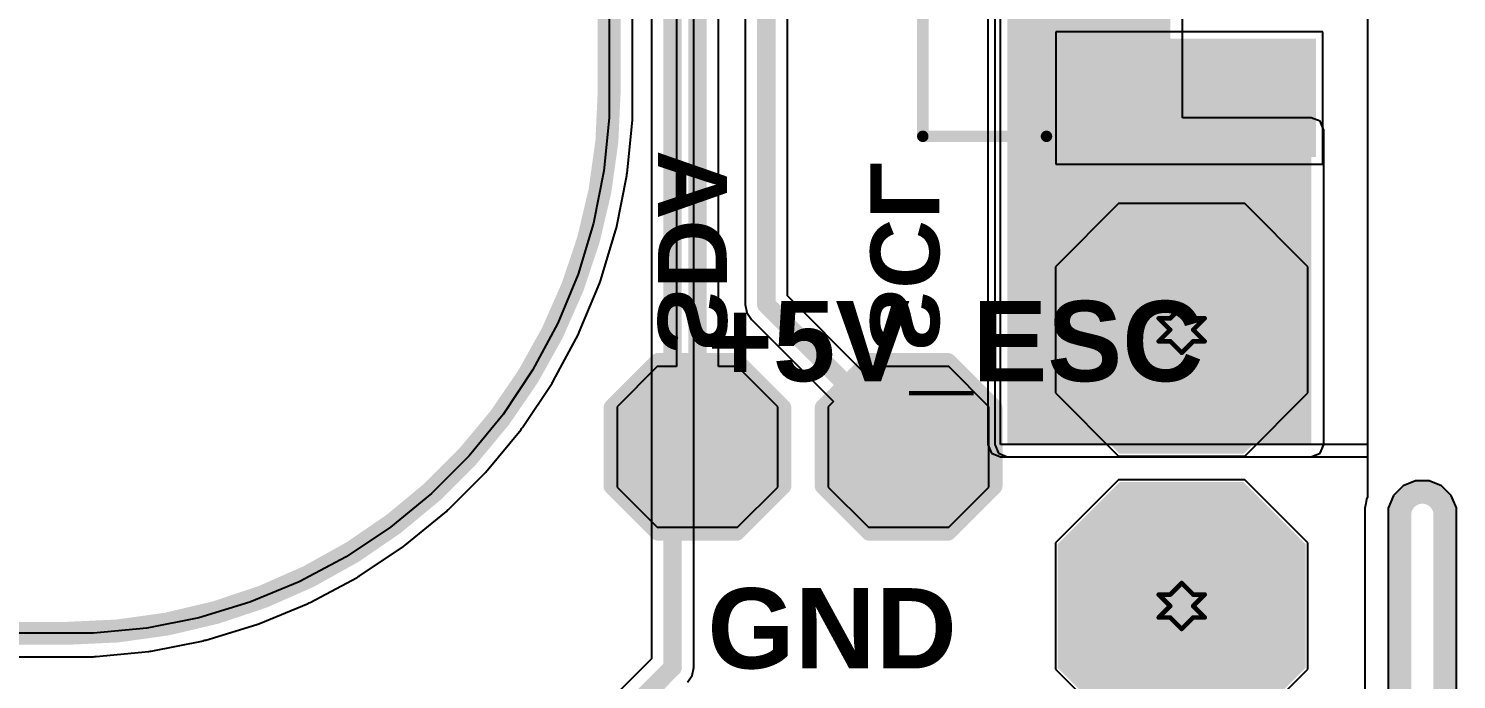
# Model space of a CAD drawing. Header units: inches. Extents: x -22 to 5433, y -13 to 5447.
# Drawn here: x 52.13 to 67.94, y 3.5 to 10.7 of the extents above; entities that cross this region are included whole.
import ezdxf

# ---------------------------------------------------------------- set-up
doc = ezdxf.new("R2010")
doc.units = ezdxf.units.IN
for name, color, linetype in [('Board_outline', 216, 'Continuous'), ('Bottom Layer', 5, 'Continuous'), ('Bottom Overlay', 54, 'Continuous'), ('Bottom Paste', 16, 'Continuous'), ('Bottom Solder', 6, 'Continuous'), ('Dimensions', 6, 'Continuous'), ('Drill Drawing', 1, 'Continuous'), ('Ground', 16, 'Continuous'), ('Multi-Layer', 9, 'Continuous'), ('Pad Holes', 156, 'Continuous'), ('Power', 76, 'Continuous'), ('Top Layer', 1, 'Continuous'), ('Top Overlay', 2, 'Continuous'), ('Top Solder', 216, 'Continuous')]:
    doc.layers.add(name, color=color, linetype=linetype)
doc.styles.add('Arial_Bold', font='', dxfattribs={"height": 0.2})
doc.styles.get('Arial_Bold').set_extended_font_data('Arial', bold=True)

msp = doc.modelspace()

# ---------------------------------------------------------------- hatches: boundary and pattern name
at = {"layer": 'Bottom Layer'}
for points in [[(66.331, 10.537), (66.331, 9.327), (63.631, 9.327), (63.631, 10.537)], [(64.262, 6.096), (65.532, 6.096), (66.167, 6.731), (66.167, 8.001), (65.532, 8.636), (64.262, 8.636), (63.627, 8.001), (63.627, 6.731)], [(60.3, 5.69), (60.3, 6.452), (59.919, 6.833), (59.157, 6.833), (58.776, 6.452), (58.776, 5.69), (59.157, 5.309), (59.919, 5.309)], [(61.112, 6.452), (61.112, 5.69), (61.493, 5.309), (62.255, 5.309), (62.636, 5.69), (62.636, 6.452), (62.255, 6.833), (61.493, 6.833)], [(64.262, 3.039), (65.532, 3.039), (66.167, 3.674), (66.167, 4.944), (65.532, 5.579), (64.262, 5.579), (63.627, 4.944), (63.627, 3.674)]]:
    msp.add_hatch(color=5, dxfattribs=at).paths.add_polyline_path(points)
at = {"layer": 'Bottom Paste'}
for points in [[(66.331, 10.537), (66.331, 9.327), (63.631, 9.327), (63.631, 10.537)], [(60.3, 5.69), (60.3, 6.452), (59.919, 6.833), (59.157, 6.833), (58.776, 6.452), (58.776, 5.69), (59.157, 5.309), (59.919, 5.309)], [(61.112, 6.452), (61.112, 5.69), (61.493, 5.309), (62.255, 5.309), (62.636, 5.69), (62.636, 6.452), (62.255, 6.833), (61.493, 6.833)]]:
    msp.add_hatch(color=16, dxfattribs=at).paths.add_polyline_path(points)
at = {"layer": 'Bottom Solder'}
for points in [[(66.382, 10.587), (66.382, 9.277), (63.581, 9.277), (63.581, 10.587)], [(64.211, 5.994), (65.583, 5.994), (66.269, 6.68), (66.269, 8.052), (65.583, 8.738), (64.211, 8.738), (63.525, 8.052), (63.525, 6.68)], [(60.401, 5.639), (60.401, 6.502), (59.969, 6.934), (59.106, 6.934), (58.674, 6.502), (58.674, 5.639), (59.106, 5.207), (59.969, 5.207)], [(61.011, 6.502), (61.011, 5.639), (61.443, 5.207), (62.306, 5.207), (62.738, 5.639), (62.738, 6.502), (62.306, 6.934), (61.443, 6.934)], [(64.211, 2.938), (65.583, 2.938), (66.269, 3.623), (66.269, 4.995), (65.583, 5.681), (64.211, 5.681), (63.525, 4.995), (63.525, 3.623)]]:
    msp.add_hatch(color=6, dxfattribs=at).paths.add_polyline_path(points)
at = {"layer": 'Ground'}
for points in [[(64.262, 6.096), (65.532, 6.096), (66.167, 6.731), (66.167, 8.001), (65.532, 8.636), (64.262, 8.636), (63.627, 8.001), (63.627, 6.731)], [(64.262, 3.039), (65.532, 3.039), (66.167, 3.674), (66.167, 4.944), (65.532, 5.579), (64.262, 5.579), (63.627, 4.944), (63.627, 3.674)]]:
    msp.add_hatch(color=16, dxfattribs=at).paths.add_polyline_path(points)
at = {"layer": 'Multi-Layer'}
for points in [[(64.262, 6.096), (65.532, 6.096), (66.167, 6.731), (66.167, 8.001), (65.532, 8.636), (64.262, 8.636), (63.627, 8.001), (63.627, 6.731)], [(64.262, 3.039), (65.532, 3.039), (66.167, 3.674), (66.167, 4.944), (65.532, 5.579), (64.262, 5.579), (63.627, 4.944), (63.627, 3.674)]]:
    msp.add_hatch(color=9, dxfattribs=at).paths.add_polyline_path(points)
at = {"layer": 'Pad Holes'}
h = msp.add_hatch(color=7, dxfattribs=at)
edge = h.paths.add_edge_path()
edge.add_arc((64.897, 7.366), 0.508, 0, 360)
h = msp.add_hatch(color=7, dxfattribs=at)
edge = h.paths.add_edge_path()
edge.add_arc((64.897, 4.309), 0.508, 0, 360)
at = {"layer": 'Power'}
for points in [[(64.262, 6.096), (65.532, 6.096), (66.167, 6.731), (66.167, 8.001), (65.532, 8.636), (64.262, 8.636), (63.627, 8.001), (63.627, 6.731)], [(64.262, 3.039), (65.532, 3.039), (66.167, 3.674), (66.167, 4.944), (65.532, 5.579), (64.262, 5.579), (63.627, 4.944), (63.627, 3.674)]]:
    msp.add_hatch(color=76, dxfattribs=at).paths.add_polyline_path(points)
at = {"layer": 'Top Layer'}
for points in [[(63.657, 21.44), (62.966, 21.44), (62.966, 6.096), (63.657, 6.096)], [(63.271, 9.125), (64.77, 9.125), (64.77, 12.177), (63.271, 12.177)], [(62.966, 6.096), (66.331, 6.096), (66.331, 9.576), (62.966, 9.576)], [(64.262, 6.096), (65.532, 6.096), (66.167, 6.731), (66.167, 8.001), (65.532, 8.636), (64.262, 8.636), (63.627, 8.001), (63.627, 6.731)], [(64.262, 3.039), (65.532, 3.039), (66.167, 3.674), (66.167, 4.944), (65.532, 5.579), (64.262, 5.579), (63.627, 4.944), (63.627, 3.674)]]:
    msp.add_hatch(color=1, dxfattribs=at).paths.add_polyline_path(points)
at = {"layer": 'Top Solder'}
for points in [[(64.211, 5.994), (65.583, 5.994), (66.269, 6.68), (66.269, 8.052), (65.583, 8.738), (64.211, 8.738), (63.525, 8.052), (63.525, 6.68)], [(64.211, 2.938), (65.583, 2.938), (66.269, 3.623), (66.269, 4.995), (65.583, 5.681), (64.211, 5.681), (63.525, 4.995), (63.525, 3.623)]]:
    msp.add_hatch(color=216, dxfattribs=at).paths.add_polyline_path(points)

# ---------------------------------------------------------------- linework, layer by layer
at = {"layer": 'Board_outline'}
for points in [[(58.561, 10.007, 0.254, 0.254, 0), (58.561, 20.983, 0.254, 0.254, 0)], [(58.561, 10.007, 0.254, 0.254, -0.414214), (52.561, 4.007, 0.254, 0.254, 0)], [(67.311, 5.318, 0.254, 0.254, -1), (67.811, 5.318, 0.254, 0.254, 0)], [(67.311, 0.318, 0.254, 0.254, 0), (67.311, 5.318, 0.254, 0.254, 0)], [(67.311, 1.958, 0.254, 0.254, 0), (67.311, 5.318, 0.254, 0.254, 0)], [(67.811, 0.318, 0.254, 0.254, 0), (67.811, 5.318, 0.254, 0.254, 0)], [(41.584, 4.007, 0.254, 0.254, 0), (52.561, 4.007, 0.254, 0.254, 0)]]:
    msp.add_lwpolyline(points, format="xyseb", dxfattribs=at)
for points in [[(58.497, 10.007, 0.127, 0.127, 1), (58.624, 10.007, 0.127, 0.127, 1)], [(58.497, 10.007, 0.127, 0.127, 1), (58.624, 10.007, 0.127, 0.127, 1)], [(67.247, 5.318, 0.127, 0.127, 1), (67.374, 5.318, 0.127, 0.127, 1)], [(67.247, 5.318, 0.127, 0.127, 1), (67.374, 5.318, 0.127, 0.127, 1)], [(67.247, 5.318, 0.127, 0.127, 1), (67.374, 5.318, 0.127, 0.127, 1)], [(67.747, 5.318, 0.127, 0.127, 1), (67.874, 5.318, 0.127, 0.127, 1)], [(67.747, 5.318, 0.127, 0.127, 1), (67.874, 5.318, 0.127, 0.127, 1)], [(52.497, 4.007, 0.127, 0.127, 1), (52.624, 4.007, 0.127, 0.127, 1)], [(52.497, 4.007, 0.127, 0.127, 1), (52.624, 4.007, 0.127, 0.127, 1)]]:
    msp.add_lwpolyline(points, format="xyseb", close=True, dxfattribs=at)
at = {"layer": 'Bottom Layer'}
for p, q in [((66.954, 34.132), (66.954, 5.517)), ((58.82, 10.007), (58.82, 15.029)), ((59.305, 13.52), (59.305, 6.96)), ((59.771, 6.96), (59.771, 12.862)), ((60.067, 12.667), (60.067, 7.645)), ((60.533, 7.742), (60.533, 12.667)), ((66.458, 10.664), (63.504, 10.664)), ((63.504, 10.664), (63.504, 9.2)), ((66.458, 9.2), (66.458, 10.664)), ((58.82, 9.712), (58.82, 10.007)), ((58.761, 9.1), (58.818, 9.686)), ((58.817, 9.699), (58.82, 9.712)), ((58.818, 9.686), (58.817, 9.699)), ((63.504, 9.2), (66.458, 9.2)), ((58.642, 8.496), (58.757, 9.075)), ((58.757, 9.087), (58.761, 9.1)), ((58.757, 9.075), (58.757, 9.087)), ((64.198, 8.763), (63.5, 8.064)), ((65.596, 8.763), (64.198, 8.763)), ((66.294, 8.064), (65.596, 8.763)), ((58.465, 7.908), (58.636, 8.472)), ((58.636, 8.472), (58.637, 8.485)), ((58.637, 8.485), (58.642, 8.496)), ((63.5, 8.064), (63.5, 6.668)), ((66.294, 6.668), (66.294, 8.064)), ((58.458, 7.896), (58.465, 7.908)), ((58.23, 7.339), (58.456, 7.884)), ((58.456, 7.884), (58.458, 7.896)), ((60.067, 7.645), (60.084, 7.556)), ((61.372, 6.902), (60.533, 7.742)), ((60.084, 7.556), (60.135, 7.481)), ((60.135, 7.481), (61.043, 6.573)), ((57.942, 6.796), (58.22, 7.316)), ((58.22, 7.316), (58.223, 7.328)), ((58.223, 7.328), (58.23, 7.339)), ((59.093, 6.96), (58.649, 6.515)), ((59.305, 6.96), (59.093, 6.96)), ((59.982, 6.96), (59.771, 6.96)), ((60.427, 6.515), (59.982, 6.96)), ((61.43, 6.96), (61.372, 6.902)), ((62.319, 6.96), (61.43, 6.96)), ((62.763, 6.515), (62.319, 6.96)), ((57.933, 6.786), (57.942, 6.796)), ((57.601, 6.284), (57.929, 6.774)), ((57.929, 6.774), (57.933, 6.786)), ((63.5, 6.668), (64.198, 5.969)), ((65.596, 5.969), (66.294, 6.668)), ((58.649, 6.515), (58.649, 5.626)), ((60.427, 5.626), (60.427, 6.515)), ((61.043, 6.573), (60.985, 6.515)), ((60.985, 6.515), (60.985, 5.626)), ((62.763, 5.626), (62.763, 6.515)), ((57.212, 5.808), (57.586, 6.264)), ((57.586, 6.264), (57.592, 6.275)), ((57.592, 6.275), (57.601, 6.284)), ((64.198, 5.969), (65.596, 5.969)), ((56.778, 5.372), (57.195, 5.789)), ((57.195, 5.789), (57.202, 5.8)), ((57.202, 5.8), (57.212, 5.808)), ((58.649, 5.626), (59.093, 5.182)), ((59.982, 5.182), (60.427, 5.626)), ((60.985, 5.626), (61.43, 5.182)), ((62.319, 5.182), (62.763, 5.626)), ((66.934, 5.444), (66.924, 5.393)), ((66.924, 5.393), (66.924, 0.243)), ((66.944, 5.492), (66.934, 5.444)), ((66.954, 5.517), (66.944, 5.492)), ((56.303, 4.981), (56.759, 5.355)), ((56.759, 5.355), (56.767, 5.365)), ((56.767, 5.365), (56.778, 5.372)), ((59.093, 5.182), (59.982, 5.182)), ((61.43, 5.182), (62.319, 5.182)), ((55.793, 4.639), (56.283, 4.966)), ((56.283, 4.966), (56.292, 4.975)), ((56.292, 4.975), (56.303, 4.981)), ((55.251, 4.348), (55.771, 4.626)), ((55.771, 4.626), (55.781, 4.634)), ((55.781, 4.634), (55.793, 4.639)), ((54.684, 4.111), (55.228, 4.337)), ((55.228, 4.337), (55.239, 4.344)), ((55.239, 4.344), (55.251, 4.348)), ((54.671, 4.109), (54.684, 4.111)), ((54.095, 3.932), (54.66, 4.103)), ((54.66, 4.103), (54.671, 4.109)), ((52.881, 3.749), (53.467, 3.807)), ((53.467, 3.807), (53.48, 3.81)), ((53.48, 3.81), (53.493, 3.81)), ((53.493, 3.81), (54.071, 3.925)), ((54.071, 3.925), (54.083, 3.93)), ((54.083, 3.93), (54.095, 3.932)), ((41.63, 3.748), (52.855, 3.748)), ((52.855, 3.748), (52.868, 3.75)), ((52.868, 3.75), (52.881, 3.749))]:
    msp.add_line(p, q, dxfattribs=at)
for points in [[(59.538, 6.071, 0.203, 0.203, 0), (59.538, 13.52, 0.203, 0.203, 0)], [(60.3, 7.645, 0.203, 0.203, 0), (60.3, 13.032, 0.203, 0.203, 0)], [(60.3, 7.645, 0.203, 0.203, 0), (61.874, 6.071, 0.203, 0.203, 0)]]:
    msp.add_lwpolyline(points, format="xyseb", dxfattribs=at)
for points in [[(60.249, 7.645, 0.102, 0.102, 1), (60.35, 7.645, 0.102, 0.102, 1)], [(60.249, 7.645, 0.102, 0.102, 1), (60.35, 7.645, 0.102, 0.102, 1)], [(59.487, 6.071, 0.102, 0.102, 1), (59.588, 6.071, 0.102, 0.102, 1)], [(61.824, 6.071, 0.102, 0.102, 1), (61.925, 6.071, 0.102, 0.102, 1)]]:
    msp.add_lwpolyline(points, format="xyseb", close=True, dxfattribs=at)
at = {"layer": 'Bottom Overlay'}
for points in [[(62.032, 9.507, 0.127, 0.127, 0), (62.032, 11.251, 0.127, 0.127, 0)], [(62.032, 9.507, 0.127, 0.127, 0), (63.4, 9.507, 0.127, 0.127, 0)], [(58.598, 6.502, 0.2, 0.2, 0), (59.106, 7.01, 0.2, 0.2, 0)], [(59.106, 7.01, 0.2, 0.2, 0), (59.969, 7.01, 0.2, 0.2, 0)], [(59.969, 7.01, 0.2, 0.2, 0), (60.477, 6.502, 0.2, 0.2, 0)], [(60.935, 6.502, 0.2, 0.2, 0), (61.443, 7.01, 0.2, 0.2, 0)], [(61.443, 7.01, 0.2, 0.2, 0), (62.306, 7.01, 0.2, 0.2, 0)], [(62.306, 7.01, 0.2, 0.2, 0), (62.814, 6.502, 0.2, 0.2, 0)], [(58.598, 5.639, 0.2, 0.2, 0), (58.598, 6.502, 0.2, 0.2, 0)], [(60.477, 5.639, 0.2, 0.2, 0), (60.477, 6.502, 0.2, 0.2, 0)], [(60.935, 5.639, 0.2, 0.2, 0), (60.935, 6.502, 0.2, 0.2, 0)], [(62.814, 5.639, 0.2, 0.2, 0), (62.814, 6.502, 0.2, 0.2, 0)], [(58.598, 5.639, 0.2, 0.2, 0), (59.106, 5.131, 0.2, 0.2, 0)], [(59.969, 5.131, 0.2, 0.2, 0), (60.477, 5.639, 0.2, 0.2, 0)], [(60.935, 5.639, 0.2, 0.2, 0), (61.443, 5.131, 0.2, 0.2, 0)], [(62.306, 5.131, 0.2, 0.2, 0), (62.814, 5.639, 0.2, 0.2, 0)], [(59.106, 5.131, 0.2, 0.2, 0), (59.969, 5.131, 0.2, 0.2, 0)], [(61.443, 5.131, 0.2, 0.2, 0), (62.306, 5.131, 0.2, 0.2, 0)]]:
    msp.add_lwpolyline(points, format="xyseb", dxfattribs=at)
for points in [[(62, 9.507, 0.0637, 0.0637, 1), (62.063, 9.507, 0.0637, 0.0637, 1)], [(62, 9.507, 0.0637, 0.0637, 1), (62.063, 9.507, 0.0637, 0.0637, 1)], [(63.369, 9.507, 0.0637, 0.0637, 1), (63.432, 9.507, 0.0637, 0.0637, 1)], [(59.056, 7.01, 0.1, 0.1, 1), (59.156, 7.01, 0.1, 0.1, 1)], [(59.056, 7.01, 0.1, 0.1, 1), (59.156, 7.01, 0.1, 0.1, 1)], [(59.919, 7.01, 0.1, 0.1, 1), (60.019, 7.01, 0.1, 0.1, 1)], [(59.919, 7.01, 0.1, 0.1, 1), (60.019, 7.01, 0.1, 0.1, 1)], [(61.393, 7.01, 0.1, 0.1, 1), (61.493, 7.01, 0.1, 0.1, 1)], [(61.393, 7.01, 0.1, 0.1, 1), (61.493, 7.01, 0.1, 0.1, 1)], [(62.256, 7.01, 0.1, 0.1, 1), (62.356, 7.01, 0.1, 0.1, 1)], [(62.256, 7.01, 0.1, 0.1, 1), (62.356, 7.01, 0.1, 0.1, 1)], [(58.548, 6.502, 0.1, 0.1, 1), (58.648, 6.502, 0.1, 0.1, 1)], [(58.548, 6.502, 0.1, 0.1, 1), (58.648, 6.502, 0.1, 0.1, 1)], [(60.427, 6.502, 0.1, 0.1, 1), (60.527, 6.502, 0.1, 0.1, 1)], [(60.427, 6.502, 0.1, 0.1, 1), (60.527, 6.502, 0.1, 0.1, 1)], [(60.885, 6.502, 0.1, 0.1, 1), (60.985, 6.502, 0.1, 0.1, 1)], [(60.885, 6.502, 0.1, 0.1, 1), (60.985, 6.502, 0.1, 0.1, 1)], [(62.764, 6.502, 0.1, 0.1, 1), (62.864, 6.502, 0.1, 0.1, 1)], [(62.764, 6.502, 0.1, 0.1, 1), (62.864, 6.502, 0.1, 0.1, 1)], [(58.548, 5.639, 0.1, 0.1, 1), (58.648, 5.639, 0.1, 0.1, 1)], [(58.548, 5.639, 0.1, 0.1, 1), (58.648, 5.639, 0.1, 0.1, 1)], [(60.427, 5.639, 0.1, 0.1, 1), (60.527, 5.639, 0.1, 0.1, 1)], [(60.427, 5.639, 0.1, 0.1, 1), (60.527, 5.639, 0.1, 0.1, 1)], [(60.885, 5.639, 0.1, 0.1, 1), (60.985, 5.639, 0.1, 0.1, 1)], [(60.885, 5.639, 0.1, 0.1, 1), (60.985, 5.639, 0.1, 0.1, 1)], [(62.764, 5.639, 0.1, 0.1, 1), (62.864, 5.639, 0.1, 0.1, 1)], [(62.764, 5.639, 0.1, 0.1, 1), (62.864, 5.639, 0.1, 0.1, 1)], [(59.056, 5.131, 0.1, 0.1, 1), (59.156, 5.131, 0.1, 0.1, 1)], [(59.056, 5.131, 0.1, 0.1, 1), (59.156, 5.131, 0.1, 0.1, 1)], [(59.919, 5.131, 0.1, 0.1, 1), (60.019, 5.131, 0.1, 0.1, 1)], [(59.919, 5.131, 0.1, 0.1, 1), (60.019, 5.131, 0.1, 0.1, 1)], [(61.393, 5.131, 0.1, 0.1, 1), (61.493, 5.131, 0.1, 0.1, 1)], [(61.393, 5.131, 0.1, 0.1, 1), (61.493, 5.131, 0.1, 0.1, 1)], [(62.256, 5.131, 0.1, 0.1, 1), (62.356, 5.131, 0.1, 0.1, 1)], [(62.256, 5.131, 0.1, 0.1, 1), (62.356, 5.131, 0.1, 0.1, 1)]]:
    msp.add_lwpolyline(points, format="xyseb", close=True, dxfattribs=at)
at = {"layer": 'Dimensions'}
for p, q in [((58.561, 20.983), (58.561, 10.007)), ((58.561, 10.007), (58.561, 9.712)), ((58.561, 9.712), (58.503, 9.125)), ((58.503, 9.125), (58.388, 8.547)), ((58.388, 8.547), (58.217, 7.983)), ((58.217, 7.983), (57.991, 7.438)), ((57.991, 7.438), (57.713, 6.918)), ((57.713, 6.918), (57.386, 6.428)), ((57.386, 6.428), (57.012, 5.972)), ((57.012, 5.972), (56.595, 5.556)), ((56.595, 5.556), (56.139, 5.182)), ((56.139, 5.182), (55.649, 4.854)), ((55.649, 4.854), (55.129, 4.576)), ((55.129, 4.576), (54.584, 4.35)), ((54.584, 4.35), (54.02, 4.179)), ((54.02, 4.179), (53.442, 4.064)), ((52.561, 4.007), (41.584, 4.007)), ((52.855, 4.007), (52.561, 4.007)), ((52.561, 4.007), (52.561, 4.007)), ((53.442, 4.064), (52.855, 4.007))]:
    msp.add_line(p, q, dxfattribs=at)
at = {"layer": 'Drill Drawing'}
for points in [[(64.77, 7.493, 0.0508, 0.0508, 0), (64.897, 7.62, 0.0508, 0.0508, 0)], [(64.897, 7.62, 0.0508, 0.0508, 0), (65.024, 7.493, 0.0508, 0.0508, 0)], [(64.643, 7.493, 0.0508, 0.0508, 0), (64.77, 7.366, 0.0508, 0.0508, 0)], [(64.643, 7.493, 0.0508, 0.0508, 0), (64.77, 7.493, 0.0508, 0.0508, 0)], [(65.024, 7.493, 0.0508, 0.0508, 0), (65.151, 7.493, 0.0508, 0.0508, 0)], [(65.024, 7.366, 0.0508, 0.0508, 0), (65.151, 7.493, 0.0508, 0.0508, 0)], [(64.643, 7.239, 0.0508, 0.0508, 0), (64.77, 7.366, 0.0508, 0.0508, 0)], [(65.024, 7.366, 0.0508, 0.0508, 0), (65.151, 7.239, 0.0508, 0.0508, 0)], [(64.643, 7.239, 0.0508, 0.0508, 0), (64.77, 7.239, 0.0508, 0.0508, 0)], [(64.77, 7.239, 0.0508, 0.0508, 0), (64.897, 7.112, 0.0508, 0.0508, 0)], [(64.897, 7.112, 0.0508, 0.0508, 0), (65.024, 7.239, 0.0508, 0.0508, 0)], [(65.024, 7.239, 0.0508, 0.0508, 0), (65.151, 7.239, 0.0508, 0.0508, 0)], [(64.77, 4.436, 0.0508, 0.0508, 0), (64.897, 4.563, 0.0508, 0.0508, 0)], [(64.897, 4.563, 0.0508, 0.0508, 0), (65.024, 4.436, 0.0508, 0.0508, 0)], [(64.643, 4.436, 0.0508, 0.0508, 0), (64.77, 4.309, 0.0508, 0.0508, 0)], [(64.643, 4.436, 0.0508, 0.0508, 0), (64.77, 4.436, 0.0508, 0.0508, 0)], [(65.024, 4.436, 0.0508, 0.0508, 0), (65.151, 4.436, 0.0508, 0.0508, 0)], [(65.024, 4.309, 0.0508, 0.0508, 0), (65.151, 4.436, 0.0508, 0.0508, 0)], [(64.643, 4.182, 0.0508, 0.0508, 0), (64.77, 4.309, 0.0508, 0.0508, 0)], [(65.024, 4.309, 0.0508, 0.0508, 0), (65.151, 4.182, 0.0508, 0.0508, 0)], [(64.643, 4.182, 0.0508, 0.0508, 0), (64.77, 4.182, 0.0508, 0.0508, 0)], [(64.77, 4.182, 0.0508, 0.0508, 0), (64.897, 4.055, 0.0508, 0.0508, 0)], [(64.897, 4.055, 0.0508, 0.0508, 0), (65.024, 4.182, 0.0508, 0.0508, 0)], [(65.024, 4.182, 0.0508, 0.0508, 0), (65.151, 4.182, 0.0508, 0.0508, 0)]]:
    msp.add_lwpolyline(points, format="xyseb", dxfattribs=at)
for points in [[(64.884, 7.62, 0.0254, 0.0254, 1), (64.91, 7.62, 0.0254, 0.0254, 1)], [(64.884, 7.62, 0.0254, 0.0254, 1), (64.91, 7.62, 0.0254, 0.0254, 1)], [(64.63, 7.493, 0.0254, 0.0254, 1), (64.656, 7.493, 0.0254, 0.0254, 1)], [(64.63, 7.493, 0.0254, 0.0254, 1), (64.656, 7.493, 0.0254, 0.0254, 1)], [(64.757, 7.493, 0.0254, 0.0254, 1), (64.783, 7.493, 0.0254, 0.0254, 1)], [(64.757, 7.493, 0.0254, 0.0254, 1), (64.783, 7.493, 0.0254, 0.0254, 1)], [(65.011, 7.493, 0.0254, 0.0254, 1), (65.037, 7.493, 0.0254, 0.0254, 1)], [(65.011, 7.493, 0.0254, 0.0254, 1), (65.037, 7.493, 0.0254, 0.0254, 1)], [(65.138, 7.493, 0.0254, 0.0254, 1), (65.164, 7.493, 0.0254, 0.0254, 1)], [(65.138, 7.493, 0.0254, 0.0254, 1), (65.164, 7.493, 0.0254, 0.0254, 1)], [(64.757, 7.366, 0.0254, 0.0254, 1), (64.783, 7.366, 0.0254, 0.0254, 1)], [(64.757, 7.366, 0.0254, 0.0254, 1), (64.783, 7.366, 0.0254, 0.0254, 1)], [(65.011, 7.366, 0.0254, 0.0254, 1), (65.037, 7.366, 0.0254, 0.0254, 1)], [(65.011, 7.366, 0.0254, 0.0254, 1), (65.037, 7.366, 0.0254, 0.0254, 1)], [(64.63, 7.239, 0.0254, 0.0254, 1), (64.656, 7.239, 0.0254, 0.0254, 1)], [(64.63, 7.239, 0.0254, 0.0254, 1), (64.656, 7.239, 0.0254, 0.0254, 1)], [(64.757, 7.239, 0.0254, 0.0254, 1), (64.783, 7.239, 0.0254, 0.0254, 1)], [(64.757, 7.239, 0.0254, 0.0254, 1), (64.783, 7.239, 0.0254, 0.0254, 1)], [(64.884, 7.112, 0.0254, 0.0254, 1), (64.91, 7.112, 0.0254, 0.0254, 1)], [(64.884, 7.112, 0.0254, 0.0254, 1), (64.91, 7.112, 0.0254, 0.0254, 1)], [(65.011, 7.239, 0.0254, 0.0254, 1), (65.037, 7.239, 0.0254, 0.0254, 1)], [(65.011, 7.239, 0.0254, 0.0254, 1), (65.037, 7.239, 0.0254, 0.0254, 1)], [(65.138, 7.239, 0.0254, 0.0254, 1), (65.164, 7.239, 0.0254, 0.0254, 1)], [(65.138, 7.239, 0.0254, 0.0254, 1), (65.164, 7.239, 0.0254, 0.0254, 1)], [(64.884, 4.563, 0.0254, 0.0254, 1), (64.91, 4.563, 0.0254, 0.0254, 1)], [(64.884, 4.563, 0.0254, 0.0254, 1), (64.91, 4.563, 0.0254, 0.0254, 1)], [(64.63, 4.436, 0.0254, 0.0254, 1), (64.656, 4.436, 0.0254, 0.0254, 1)], [(64.63, 4.436, 0.0254, 0.0254, 1), (64.656, 4.436, 0.0254, 0.0254, 1)], [(64.757, 4.436, 0.0254, 0.0254, 1), (64.783, 4.436, 0.0254, 0.0254, 1)], [(64.757, 4.436, 0.0254, 0.0254, 1), (64.783, 4.436, 0.0254, 0.0254, 1)], [(65.011, 4.436, 0.0254, 0.0254, 1), (65.037, 4.436, 0.0254, 0.0254, 1)], [(65.011, 4.436, 0.0254, 0.0254, 1), (65.037, 4.436, 0.0254, 0.0254, 1)], [(65.138, 4.436, 0.0254, 0.0254, 1), (65.164, 4.436, 0.0254, 0.0254, 1)], [(65.138, 4.436, 0.0254, 0.0254, 1), (65.164, 4.436, 0.0254, 0.0254, 1)], [(64.757, 4.309, 0.0254, 0.0254, 1), (64.783, 4.309, 0.0254, 0.0254, 1)], [(64.757, 4.309, 0.0254, 0.0254, 1), (64.783, 4.309, 0.0254, 0.0254, 1)], [(65.011, 4.309, 0.0254, 0.0254, 1), (65.037, 4.309, 0.0254, 0.0254, 1)], [(65.011, 4.309, 0.0254, 0.0254, 1), (65.037, 4.309, 0.0254, 0.0254, 1)], [(64.63, 4.182, 0.0254, 0.0254, 1), (64.656, 4.182, 0.0254, 0.0254, 1)], [(64.63, 4.182, 0.0254, 0.0254, 1), (64.656, 4.182, 0.0254, 0.0254, 1)], [(64.757, 4.182, 0.0254, 0.0254, 1), (64.783, 4.182, 0.0254, 0.0254, 1)], [(64.757, 4.182, 0.0254, 0.0254, 1), (64.783, 4.182, 0.0254, 0.0254, 1)], [(65.011, 4.182, 0.0254, 0.0254, 1), (65.037, 4.182, 0.0254, 0.0254, 1)], [(65.011, 4.182, 0.0254, 0.0254, 1), (65.037, 4.182, 0.0254, 0.0254, 1)], [(65.138, 4.182, 0.0254, 0.0254, 1), (65.164, 4.182, 0.0254, 0.0254, 1)], [(65.138, 4.182, 0.0254, 0.0254, 1), (65.164, 4.182, 0.0254, 0.0254, 1)], [(64.884, 4.055, 0.0254, 0.0254, 1), (64.91, 4.055, 0.0254, 0.0254, 1)], [(64.884, 4.055, 0.0254, 0.0254, 1), (64.91, 4.055, 0.0254, 0.0254, 1)]]:
    msp.add_lwpolyline(points, format="xyseb", close=True, dxfattribs=at)
at = {"layer": 'Ground'}
for p, q in [((66.954, 34.132), (66.954, 5.517)), ((58.82, 10.007), (58.82, 20.983)), ((58.82, 9.712), (58.82, 10.007)), ((58.761, 9.1), (58.818, 9.686)), ((58.817, 9.699), (58.82, 9.712)), ((58.818, 9.686), (58.817, 9.699)), ((58.642, 8.496), (58.757, 9.075)), ((58.757, 9.087), (58.761, 9.1)), ((58.757, 9.075), (58.757, 9.087)), ((64.198, 8.763), (63.5, 8.064)), ((65.596, 8.763), (64.198, 8.763)), ((66.294, 8.064), (65.596, 8.763)), ((58.465, 7.908), (58.636, 8.472)), ((58.636, 8.472), (58.637, 8.485)), ((58.637, 8.485), (58.642, 8.496)), ((63.5, 8.064), (63.5, 6.668)), ((66.294, 6.668), (66.294, 8.064)), ((58.458, 7.896), (58.465, 7.908)), ((58.23, 7.339), (58.456, 7.884)), ((58.456, 7.884), (58.458, 7.896)), ((57.942, 6.796), (58.22, 7.316)), ((58.22, 7.316), (58.223, 7.328)), ((58.223, 7.328), (58.23, 7.339)), ((57.933, 6.786), (57.942, 6.796)), ((57.601, 6.284), (57.929, 6.774)), ((57.929, 6.774), (57.933, 6.786)), ((63.5, 6.668), (64.198, 5.969)), ((65.596, 5.969), (66.294, 6.668)), ((57.212, 5.808), (57.586, 6.264)), ((57.586, 6.264), (57.592, 6.275)), ((57.592, 6.275), (57.601, 6.284)), ((64.198, 5.969), (65.596, 5.969)), ((56.778, 5.372), (57.195, 5.789)), ((57.195, 5.789), (57.202, 5.8)), ((57.202, 5.8), (57.212, 5.808)), ((66.934, 5.444), (66.924, 5.393)), ((66.924, 5.393), (66.924, 0.243)), ((66.944, 5.492), (66.934, 5.444)), ((66.954, 5.517), (66.944, 5.492)), ((56.303, 4.981), (56.759, 5.355)), ((56.759, 5.355), (56.767, 5.365)), ((56.767, 5.365), (56.778, 5.372)), ((55.793, 4.639), (56.283, 4.966)), ((56.283, 4.966), (56.292, 4.975)), ((56.292, 4.975), (56.303, 4.981)), ((55.251, 4.348), (55.771, 4.626)), ((55.771, 4.626), (55.781, 4.634)), ((55.781, 4.634), (55.793, 4.639)), ((54.684, 4.111), (55.228, 4.337)), ((55.228, 4.337), (55.239, 4.344)), ((55.239, 4.344), (55.251, 4.348)), ((54.671, 4.109), (54.684, 4.111)), ((54.095, 3.932), (54.66, 4.103)), ((54.66, 4.103), (54.671, 4.109)), ((52.881, 3.749), (53.467, 3.807)), ((53.467, 3.807), (53.48, 3.81)), ((53.48, 3.81), (53.493, 3.81)), ((53.493, 3.81), (54.071, 3.925)), ((54.071, 3.925), (54.083, 3.93)), ((54.083, 3.93), (54.095, 3.932)), ((41.289, 3.748), (52.855, 3.748)), ((52.855, 3.748), (52.868, 3.75)), ((52.868, 3.75), (52.881, 3.749))]:
    msp.add_line(p, q, dxfattribs=at)
at = {"layer": 'Multi-Layer'}
for p, q in [((58.561, 20.983), (58.561, 10.007)), ((58.561, 10.007), (58.561, 9.712)), ((58.561, 9.712), (58.503, 9.125)), ((58.503, 9.125), (58.388, 8.547)), ((58.388, 8.547), (58.217, 7.983)), ((58.217, 7.983), (57.991, 7.438)), ((57.991, 7.438), (57.713, 6.918)), ((57.713, 6.918), (57.386, 6.428)), ((57.386, 6.428), (57.012, 5.972)), ((57.012, 5.972), (56.595, 5.556)), ((67.485, 5.695), (67.347, 5.638)), ((67.635, 5.695), (67.485, 5.695)), ((67.774, 5.638), (67.635, 5.695)), ((56.595, 5.556), (56.139, 5.182)), ((67.241, 5.531), (67.183, 5.393)), ((67.347, 5.638), (67.241, 5.531)), ((67.88, 5.532), (67.774, 5.638)), ((67.938, 5.394), (67.88, 5.532)), ((67.183, 5.393), (67.183, 5.318)), ((67.938, 5.319), (67.938, 5.394)), ((67.183, 5.318), (67.183, 0.318)), ((67.183, 5.318), (67.183, 5.318)), ((67.938, 5.318), (67.938, 5.319)), ((67.938, 0.318), (67.938, 5.318)), ((56.139, 5.182), (55.649, 4.854)), ((55.649, 4.854), (55.129, 4.576)), ((55.129, 4.576), (54.584, 4.35)), ((54.584, 4.35), (54.02, 4.179)), ((54.02, 4.179), (53.442, 4.064)), ((52.561, 4.007), (41.584, 4.007)), ((52.855, 4.007), (52.561, 4.007)), ((52.561, 4.007), (52.561, 4.007)), ((53.442, 4.064), (52.855, 4.007))]:
    msp.add_line(p, q, dxfattribs=at)
at = {"layer": 'Power'}
for p, q in [((66.954, 29.566), (66.954, 6.096)), ((62.89, 6.096), (62.89, 24.807)), ((59.03, 21.989), (59.03, 3.726)), ((58.82, 10.007), (58.82, 20.983)), ((62.753, 19.521), (62.753, 6.096)), ((59.496, 3.63), (59.496, 16.325)), ((58.82, 9.712), (58.82, 10.007)), ((58.761, 9.1), (58.818, 9.686)), ((58.817, 9.699), (58.82, 9.712)), ((58.818, 9.686), (58.817, 9.699)), ((58.642, 8.496), (58.757, 9.075)), ((58.757, 9.087), (58.761, 9.1)), ((58.757, 9.075), (58.757, 9.087)), ((58.465, 7.908), (58.636, 8.472)), ((58.636, 8.472), (58.637, 8.485)), ((58.637, 8.485), (58.642, 8.496)), ((58.458, 7.896), (58.465, 7.908)), ((58.23, 7.339), (58.456, 7.884)), ((58.456, 7.884), (58.458, 7.896)), ((57.942, 6.796), (58.22, 7.316)), ((58.22, 7.316), (58.223, 7.328)), ((58.223, 7.328), (58.23, 7.339)), ((57.933, 6.786), (57.942, 6.796)), ((57.601, 6.284), (57.929, 6.774)), ((57.929, 6.774), (57.933, 6.786)), ((57.212, 5.808), (57.586, 6.264)), ((57.586, 6.264), (57.592, 6.275)), ((57.592, 6.275), (57.601, 6.284)), ((62.753, 6.096), (62.793, 5.999)), ((66.954, 6.096), (62.89, 6.096)), ((62.793, 5.999), (62.89, 5.959)), ((62.89, 5.959), (66.954, 5.959)), ((66.954, 5.959), (66.954, 5.517)), ((56.778, 5.372), (57.195, 5.789)), ((57.195, 5.789), (57.202, 5.8)), ((57.202, 5.8), (57.212, 5.808)), ((64.198, 5.706), (63.5, 5.008)), ((65.596, 5.706), (64.198, 5.706)), ((66.294, 5.008), (65.596, 5.706)), ((66.934, 5.444), (66.924, 5.393)), ((66.924, 5.393), (66.924, 0.243)), ((66.944, 5.492), (66.934, 5.444)), ((66.954, 5.517), (66.944, 5.492)), ((56.303, 4.981), (56.759, 5.355)), ((56.759, 5.355), (56.767, 5.365)), ((56.767, 5.365), (56.778, 5.372)), ((55.793, 4.639), (56.283, 4.966)), ((56.283, 4.966), (56.292, 4.975)), ((56.292, 4.975), (56.303, 4.981)), ((63.5, 5.008), (63.5, 3.611)), ((66.294, 3.611), (66.294, 5.008)), ((55.251, 4.348), (55.771, 4.626)), ((55.771, 4.626), (55.781, 4.634)), ((55.781, 4.634), (55.793, 4.639)), ((54.684, 4.111), (55.228, 4.337)), ((55.228, 4.337), (55.239, 4.344)), ((55.239, 4.344), (55.251, 4.348)), ((54.671, 4.109), (54.684, 4.111)), ((54.095, 3.932), (54.66, 4.103)), ((54.66, 4.103), (54.671, 4.109)), ((52.881, 3.749), (53.467, 3.807)), ((53.467, 3.807), (53.48, 3.81)), ((53.48, 3.81), (53.493, 3.81)), ((53.493, 3.81), (54.071, 3.925)), ((54.071, 3.925), (54.083, 3.93)), ((54.083, 3.93), (54.095, 3.932)), ((41.289, 3.748), (52.855, 3.748)), ((52.855, 3.748), (52.868, 3.75)), ((52.868, 3.75), (52.881, 3.749)), ((59.03, 3.726), (57.784, 2.481)), ((59.428, 3.465), (59.478, 3.541)), ((59.478, 3.541), (59.496, 3.63)), ((63.5, 3.611), (64.198, 2.912)), ((65.596, 2.912), (66.294, 3.611))]:
    msp.add_line(p, q, dxfattribs=at)
for points in [[(59.263, 3.63, 0.203, 0.203, 0), (59.263, 21.989, 0.203, 0.203, 0)], [(57.691, 2.057, 0.203, 0.203, 0), (59.263, 3.63, 0.203, 0.203, 0)]]:
    msp.add_lwpolyline(points, format="xyseb", dxfattribs=at)
msp.add_lwpolyline([(59.212, 3.63, 0.102, 0.102, 1), (59.314, 3.63, 0.102, 0.102, 1)], format="xyseb", close=True, dxfattribs=at)
msp.add_lwpolyline([(59.212, 3.63, 0.102, 0.102, 1), (59.314, 3.63, 0.102, 0.102, 1)], format="xyseb", close=True, dxfattribs=at)
at = {"layer": 'Top Layer'}
for p, q in [((66.954, 34.132), (66.954, 5.517)), ((58.82, 10.007), (58.82, 20.983)), ((64.907, 9.713), (64.907, 12.177)), ((62.829, 11.021), (62.829, 9.576)), ((58.82, 9.712), (58.82, 10.007)), ((58.761, 9.1), (58.818, 9.686)), ((58.817, 9.699), (58.82, 9.712)), ((58.818, 9.686), (58.817, 9.699)), ((66.331, 9.713), (64.907, 9.713)), ((66.429, 9.673), (66.331, 9.713)), ((66.469, 9.576), (66.429, 9.673)), ((62.829, 9.576), (62.829, 6.096)), ((66.469, 6.096), (66.469, 9.576)), ((58.642, 8.496), (58.757, 9.075)), ((58.757, 9.087), (58.761, 9.1)), ((58.757, 9.075), (58.757, 9.087)), ((58.465, 7.908), (58.636, 8.472)), ((58.636, 8.472), (58.637, 8.485)), ((58.637, 8.485), (58.642, 8.496)), ((58.458, 7.896), (58.465, 7.908)), ((58.23, 7.339), (58.456, 7.884)), ((58.456, 7.884), (58.458, 7.896)), ((57.942, 6.796), (58.22, 7.316)), ((58.22, 7.316), (58.223, 7.328)), ((58.223, 7.328), (58.23, 7.339)), ((57.933, 6.786), (57.942, 6.796)), ((57.601, 6.284), (57.929, 6.774)), ((57.929, 6.774), (57.933, 6.786)), ((57.212, 5.808), (57.586, 6.264)), ((57.586, 6.264), (57.592, 6.275)), ((57.592, 6.275), (57.601, 6.284)), ((62.829, 6.096), (62.869, 5.999)), ((66.429, 5.999), (66.469, 6.096)), ((62.869, 5.999), (62.966, 5.959)), ((62.966, 5.959), (66.331, 5.959)), ((66.331, 5.959), (66.429, 5.999)), ((56.778, 5.372), (57.195, 5.789)), ((57.195, 5.789), (57.202, 5.8)), ((57.202, 5.8), (57.212, 5.808)), ((66.934, 5.444), (66.924, 5.393)), ((66.924, 5.393), (66.924, 0.243)), ((66.944, 5.492), (66.934, 5.444)), ((66.954, 5.517), (66.944, 5.492)), ((56.303, 4.981), (56.759, 5.355)), ((56.759, 5.355), (56.767, 5.365)), ((56.767, 5.365), (56.778, 5.372)), ((55.793, 4.639), (56.283, 4.966)), ((56.283, 4.966), (56.292, 4.975)), ((56.292, 4.975), (56.303, 4.981)), ((55.251, 4.348), (55.771, 4.626)), ((55.771, 4.626), (55.781, 4.634)), ((55.781, 4.634), (55.793, 4.639)), ((54.684, 4.111), (55.228, 4.337)), ((55.228, 4.337), (55.239, 4.344)), ((55.239, 4.344), (55.251, 4.348)), ((54.671, 4.109), (54.684, 4.111)), ((54.095, 3.932), (54.66, 4.103)), ((54.66, 4.103), (54.671, 4.109)), ((52.881, 3.749), (53.467, 3.807)), ((53.467, 3.807), (53.48, 3.81)), ((53.48, 3.81), (53.493, 3.81)), ((53.493, 3.81), (54.071, 3.925)), ((54.071, 3.925), (54.083, 3.93)), ((54.083, 3.93), (54.095, 3.932)), ((41.289, 3.748), (52.855, 3.748)), ((52.855, 3.748), (52.868, 3.75)), ((52.868, 3.75), (52.881, 3.749))]:
    msp.add_line(p, q, dxfattribs=at)

# ---------------------------------------------------------------- texts
at = {"layer": 'Bottom Overlay', "style": 'Arial_Bold', "text_generation_flag": 2}
for s, p in [('SDA', (59.101, 7.109)), ('SCL', (61.452, 7.109))]:
    msp.add_text(s, height=0.762, rotation=270, dxfattribs=at).set_placement(p)
at = {"layer": 'Top Overlay', "style": 'Arial_Bold'}
for s, p in [('+5V_ESC', (59.648, 6.797)), ('GND', (59.648, 3.618))]:
    msp.add_text(s, height=0.889, rotation=360, dxfattribs=at).set_placement(p)

doc.saveas('drawing.dxf')
